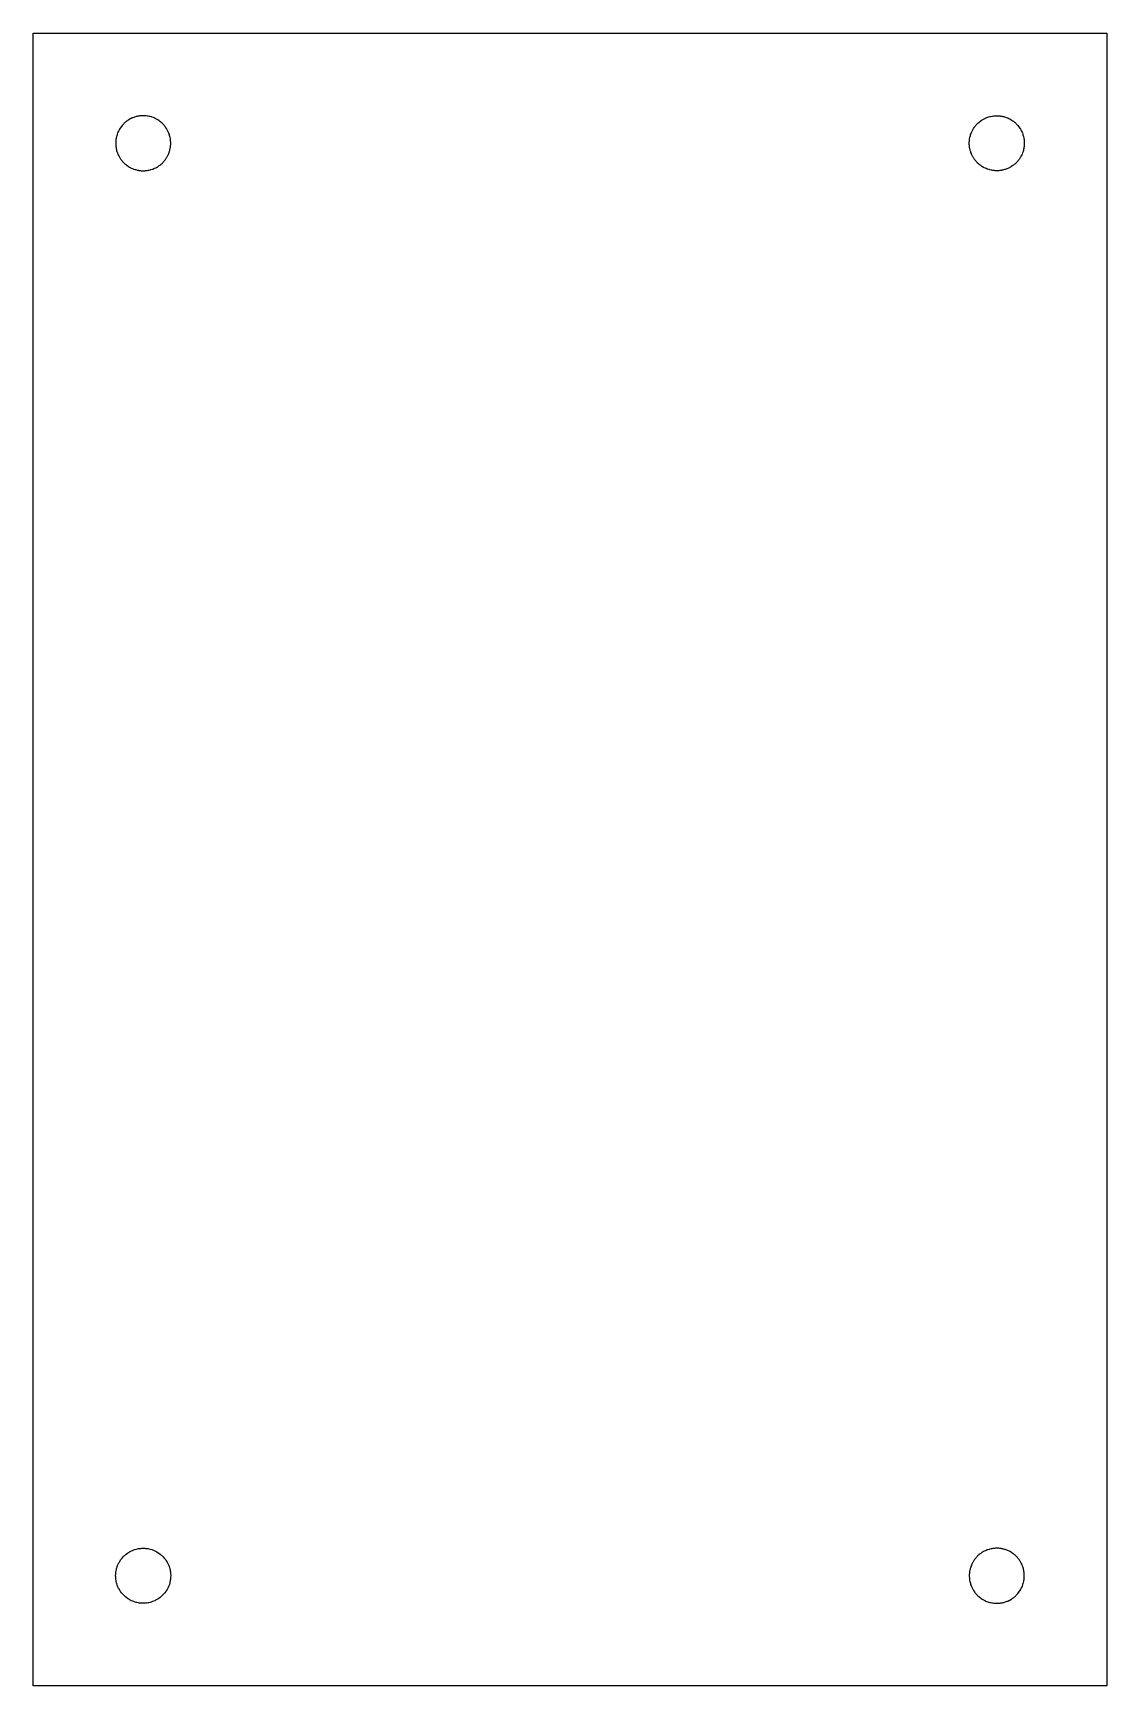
# Model space of a CAD drawing. Header units: millimetres. Extents: x 0 to 195, y 0 to 300.
import ezdxf

# ---------------------------------------------------------------- set-up
doc = ezdxf.new("R2010")
doc.units = ezdxf.units.MM
doc.layers.add('Mesh_cs002', color=7, linetype='CONTINUOUS')

msp = doc.modelspace()

# ---------------------------------------------------------------- linework, layer by layer
at = {"layer": 'Mesh_cs002'}
for p, q in [((0, 287.721, 7), (0, 300.074, 7)), ((0, 300.074, 7), (12.3529, 300.074, 7)), ((12.3529, 300.074, 7), (20.5882, 300.074, 7)), ((20.5882, 300.074, 7), (55, 300.074, 7)), ((55, 300.074, 7), (121.818, 300.074, 7)), ((121.818, 300.074, 7), (144.091, 300.074, 7)), ((144.091, 300.074, 7), (174.412, 300.074, 7)), ((174.412, 300.074, 7), (182.647, 300.074, 7)), ((182.647, 300.074, 7), (195, 300.074, 7)), ((195, 300.074, 7), (195, 287.721, 7)), ((0, 279.486, 7), (0, 287.721, 7)), ((19.9372, 285.071, 7), (19.7075, 285.066, 7)), ((20.0605, 285.074, 7), (19.9372, 285.071, 7)), ((20.1858, 285.068, 7), (20.0605, 285.074, 7)), ((174.814, 285.068, 7), (174.94, 285.074, 7)), ((174.94, 285.074, 7), (175.063, 285.071, 7)), ((175.063, 285.071, 7), (175.292, 285.066, 7)), ((195, 287.721, 7), (195, 279.486, 7)), ((15.4929, 282.238, 7), (15.4099, 282.054, 7)), ((15.5497, 282.351, 7), (15.4929, 282.238, 7)), ((15.6417, 282.524, 7), (15.5497, 282.351, 7)), ((15.7047, 282.631, 7), (15.6417, 282.524, 7)), ((15.8042, 282.793, 7), (15.7047, 282.631, 7)), ((15.8727, 282.893, 7), (15.8042, 282.793, 7)), ((15.9783, 283.045, 7), (15.8727, 282.893, 7)), ((16.0515, 283.138, 7), (15.9783, 283.045, 7)), ((16.1621, 283.279, 7), (16.0515, 283.138, 7)), ((16.2765, 283.409, 7), (16.1621, 283.279, 7)), ((16.3536, 283.495, 7), (16.2765, 283.409, 7)), ((16.4713, 283.615, 7), (16.3536, 283.495, 7)), ((16.5516, 283.695, 7), (16.4713, 283.615, 7)), ((16.678, 283.81, 7), (16.5516, 283.695, 7)), ((16.7608, 283.883, 7), (16.678, 283.81, 7)), ((16.8981, 283.995, 7), (16.7608, 283.883, 7)), ((16.9827, 284.061, 7), (16.8981, 283.995, 7)), ((17.1311, 284.168, 7), (16.9827, 284.061, 7)), ((17.2167, 284.228, 7), (17.1311, 284.168, 7)), ((17.3763, 284.329, 7), (17.2167, 284.228, 7)), ((17.4625, 284.382, 7), (17.3763, 284.329, 7)), ((17.6331, 284.477, 7), (17.4625, 284.382, 7)), ((17.7218, 284.525, 7), (17.6331, 284.477, 7)), ((17.8157, 284.57, 7), (17.7218, 284.525, 7)), ((17.9972, 284.655, 7), (17.8157, 284.57, 7)), ((18.0963, 284.696, 7), (17.9972, 284.655, 7)), ((18.2883, 284.772, 7), (18.0963, 284.696, 7)), ((18.3923, 284.808, 7), (18.2883, 284.772, 7)), ((18.594, 284.872, 7), (18.3923, 284.808, 7)), ((18.7029, 284.902, 7), (18.594, 284.872, 7)), ((18.9135, 284.954, 7), (18.7029, 284.902, 7)), ((19.0267, 284.978, 7), (18.9135, 284.954, 7)), ((19.245, 285.016, 7), (19.0267, 284.978, 7)), ((19.3622, 285.033, 7), (19.245, 285.016, 7)), ((19.587, 285.055, 7), (19.3622, 285.033, 7)), ((19.7075, 285.066, 7), (19.587, 285.055, 7)), ((20.4186, 285.057, 7), (20.1858, 285.068, 7)), ((20.5451, 285.042, 7), (20.4186, 285.057, 7)), ((20.7791, 285.013, 7), (20.5451, 285.042, 7)), ((20.906, 284.989, 7), (20.7791, 285.013, 7)), ((21.1392, 284.942, 7), (20.906, 284.989, 7)), ((21.2654, 284.91, 7), (21.1392, 284.942, 7)), ((21.4957, 284.845, 7), (21.2654, 284.91, 7)), ((21.6204, 284.803, 7), (21.4957, 284.845, 7)), ((21.8457, 284.72, 7), (21.6204, 284.803, 7)), ((21.9679, 284.67, 7), (21.8457, 284.72, 7)), ((22.1862, 284.57, 7), (21.9679, 284.67, 7)), ((22.3049, 284.511, 7), (22.1862, 284.57, 7)), ((22.5143, 284.395, 7), (22.3049, 284.511, 7)), ((22.641, 284.319, 7), (22.5143, 284.395, 7)), ((22.8398, 284.188, 7), (22.641, 284.319, 7)), ((22.9728, 284.093, 7), (22.8398, 284.188, 7)), ((23.1595, 283.949, 7), (22.9728, 284.093, 7)), ((23.283, 283.843, 7), (23.1595, 283.949, 7)), ((23.4563, 283.687, 7), (23.283, 283.843, 7)), ((23.5691, 283.572, 7), (23.4563, 283.687, 7)), ((23.7282, 283.406, 7), (23.5691, 283.572, 7)), ((23.8293, 283.284, 7), (23.7282, 283.406, 7)), ((23.9885, 283.089, 7), (23.8293, 283.284, 7)), ((24.0775, 282.961, 7), (23.9885, 283.089, 7)), ((24.2321, 282.737, 7), (24.0775, 282.961, 7)), ((24.3087, 282.604, 7), (24.2321, 282.737, 7)), ((24.4398, 282.374, 7), (24.3087, 282.604, 7)), ((24.5039, 282.239, 7), (24.4398, 282.374, 7)), ((24.6119, 282.005, 7), (24.5039, 282.239, 7)), ((170.388, 282.005, 7), (170.496, 282.239, 7)), ((170.496, 282.239, 7), (170.56, 282.374, 7)), ((170.56, 282.374, 7), (170.691, 282.604, 7)), ((170.691, 282.604, 7), (170.768, 282.737, 7)), ((170.768, 282.737, 7), (170.922, 282.961, 7)), ((170.922, 282.961, 7), (171.011, 283.089, 7)), ((171.011, 283.089, 7), (171.171, 283.284, 7)), ((171.171, 283.284, 7), (171.272, 283.406, 7)), ((171.272, 283.406, 7), (171.431, 283.572, 7)), ((171.431, 283.572, 7), (171.544, 283.687, 7)), ((171.544, 283.687, 7), (171.717, 283.843, 7)), ((171.717, 283.843, 7), (171.84, 283.949, 7)), ((171.84, 283.949, 7), (172.027, 284.093, 7)), ((172.027, 284.093, 7), (172.16, 284.188, 7)), ((172.16, 284.188, 7), (172.359, 284.319, 7)), ((172.359, 284.319, 7), (172.486, 284.395, 7)), ((172.486, 284.395, 7), (172.695, 284.511, 7)), ((172.695, 284.511, 7), (172.814, 284.57, 7)), ((172.814, 284.57, 7), (173.032, 284.67, 7)), ((173.032, 284.67, 7), (173.154, 284.72, 7)), ((173.154, 284.72, 7), (173.38, 284.803, 7)), ((173.38, 284.803, 7), (173.504, 284.845, 7)), ((173.504, 284.845, 7), (173.735, 284.91, 7)), ((173.735, 284.91, 7), (173.861, 284.942, 7)), ((173.861, 284.942, 7), (174.094, 284.989, 7)), ((174.094, 284.989, 7), (174.221, 285.013, 7)), ((174.221, 285.013, 7), (174.455, 285.042, 7)), ((174.455, 285.042, 7), (174.581, 285.057, 7)), ((174.581, 285.057, 7), (174.814, 285.068, 7)), ((175.292, 285.066, 7), (175.413, 285.055, 7)), ((175.413, 285.055, 7), (175.638, 285.033, 7)), ((175.638, 285.033, 7), (175.755, 285.016, 7)), ((175.755, 285.016, 7), (175.973, 284.978, 7)), ((175.973, 284.978, 7), (176.087, 284.954, 7)), ((176.087, 284.954, 7), (176.297, 284.902, 7)), ((176.297, 284.902, 7), (176.406, 284.872, 7)), ((176.406, 284.872, 7), (176.608, 284.808, 7)), ((176.608, 284.808, 7), (176.712, 284.772, 7)), ((176.712, 284.772, 7), (176.904, 284.696, 7)), ((176.904, 284.696, 7), (177.003, 284.655, 7)), ((177.003, 284.655, 7), (177.184, 284.57, 7)), ((177.184, 284.57, 7), (177.278, 284.525, 7)), ((177.278, 284.525, 7), (177.367, 284.477, 7)), ((177.367, 284.477, 7), (177.538, 284.382, 7)), ((177.538, 284.382, 7), (177.624, 284.329, 7)), ((177.624, 284.329, 7), (177.783, 284.228, 7)), ((177.783, 284.228, 7), (177.869, 284.168, 7)), ((177.869, 284.168, 7), (178.017, 284.061, 7)), ((178.017, 284.061, 7), (178.102, 283.995, 7)), ((178.102, 283.995, 7), (178.239, 283.883, 7)), ((178.239, 283.883, 7), (178.322, 283.81, 7)), ((178.322, 283.81, 7), (178.448, 283.695, 7)), ((178.448, 283.695, 7), (178.529, 283.615, 7)), ((178.529, 283.615, 7), (178.646, 283.495, 7)), ((178.646, 283.495, 7), (178.723, 283.409, 7)), ((178.723, 283.409, 7), (178.838, 283.279, 7)), ((178.838, 283.279, 7), (178.948, 283.138, 7)), ((178.948, 283.138, 7), (179.022, 283.045, 7)), ((179.022, 283.045, 7), (179.127, 282.893, 7)), ((179.127, 282.893, 7), (179.196, 282.793, 7)), ((179.196, 282.793, 7), (179.295, 282.631, 7)), ((179.295, 282.631, 7), (179.358, 282.524, 7)), ((179.358, 282.524, 7), (179.45, 282.351, 7)), ((179.45, 282.351, 7), (179.507, 282.238, 7)), ((179.507, 282.238, 7), (179.59, 282.054, 7)), ((0, 226.532, 7), (0, 279.486, 7)), ((15.003, 280.236, 7), (15.0019, 280.006, 7)), ((15.0019, 280.006, 7), (15.0043, 279.873, 7)), ((15.01, 280.369, 7), (15.003, 280.236, 7)), ((15.0043, 279.873, 7), (15.0206, 279.639, 7)), ((15.0276, 280.595, 7), (15.01, 280.369, 7)), ((15.0206, 279.639, 7), (15.0324, 279.507, 7)), ((15.0439, 280.727, 7), (15.0276, 280.595, 7)), ((15.0324, 279.507, 7), (15.0666, 279.273, 7)), ((15.0772, 280.947, 7), (15.0439, 280.727, 7)), ((15.0666, 279.273, 7), (15.0875, 279.143, 7)), ((15.1026, 281.076, 7), (15.0772, 280.947, 7)), ((15.0875, 279.143, 7), (15.1398, 278.911, 7)), ((15.1503, 281.289, 7), (15.1026, 281.076, 7)), ((15.1843, 281.415, 7), (15.1503, 281.289, 7)), ((15.2452, 281.62, 7), (15.1843, 281.415, 7)), ((15.2874, 281.742, 7), (15.2452, 281.62, 7)), ((15.3601, 281.936, 7), (15.2874, 281.742, 7)), ((15.4099, 282.054, 7), (15.3601, 281.936, 7)), ((24.6639, 281.869, 7), (24.6119, 282.005, 7)), ((24.7497, 281.636, 7), (24.6639, 281.869, 7)), ((24.79, 281.5, 7), (24.7497, 281.636, 7)), ((24.8549, 281.269, 7), (24.79, 281.5, 7)), ((24.8485, 278.854, 7), (24.9056, 279.12, 7)), ((24.8867, 281.121, 7), (24.8549, 281.269, 7)), ((24.9323, 280.894, 7), (24.8867, 281.121, 7)), ((24.9056, 279.12, 7), (24.9279, 279.229, 7)), ((24.9279, 279.229, 7), (24.9436, 279.335, 7)), ((24.9527, 280.733, 7), (24.9323, 280.894, 7)), ((24.9436, 279.335, 7), (24.9766, 279.598, 7)), ((24.9827, 280.489, 7), (24.9527, 280.733, 7)), ((24.9766, 279.598, 7), (24.9859, 279.702, 7)), ((24.9936, 280.229, 7), (24.9827, 280.489, 7)), ((24.9859, 279.702, 7), (24.9886, 279.76, 7)), ((24.9886, 279.76, 7), (24.9991, 280.017, 7)), ((25, 280.074, 7), (24.9936, 280.229, 7)), ((24.9991, 280.017, 7), (25, 280.074, 7)), ((170, 280.074, 7), (170.006, 280.229, 7)), ((170.001, 280.017, 7), (170, 280.074, 7)), ((170.011, 279.76, 7), (170.001, 280.017, 7)), ((170.006, 280.229, 7), (170.017, 280.489, 7)), ((170.014, 279.702, 7), (170.011, 279.76, 7)), ((170.023, 279.598, 7), (170.014, 279.702, 7)), ((170.017, 280.489, 7), (170.047, 280.733, 7)), ((170.056, 279.335, 7), (170.023, 279.598, 7)), ((170.047, 280.733, 7), (170.068, 280.894, 7)), ((170.072, 279.229, 7), (170.056, 279.335, 7)), ((170.068, 280.894, 7), (170.113, 281.121, 7)), ((170.094, 279.12, 7), (170.072, 279.229, 7)), ((170.151, 278.854, 7), (170.094, 279.12, 7)), ((170.113, 281.121, 7), (170.145, 281.269, 7)), ((170.145, 281.269, 7), (170.21, 281.5, 7)), ((170.21, 281.5, 7), (170.25, 281.636, 7)), ((170.25, 281.636, 7), (170.336, 281.869, 7)), ((170.336, 281.869, 7), (170.388, 282.005, 7)), ((179.59, 282.054, 7), (179.64, 281.936, 7)), ((179.64, 281.936, 7), (179.713, 281.742, 7)), ((179.713, 281.742, 7), (179.755, 281.62, 7)), ((179.755, 281.62, 7), (179.816, 281.415, 7)), ((179.816, 281.415, 7), (179.85, 281.289, 7)), ((179.85, 281.289, 7), (179.897, 281.076, 7)), ((179.912, 279.143, 7), (179.86, 278.911, 7)), ((179.897, 281.076, 7), (179.923, 280.947, 7)), ((179.933, 279.273, 7), (179.912, 279.143, 7)), ((179.923, 280.947, 7), (179.956, 280.727, 7)), ((179.968, 279.507, 7), (179.933, 279.273, 7)), ((179.956, 280.727, 7), (179.972, 280.595, 7)), ((179.979, 279.639, 7), (179.968, 279.507, 7)), ((179.972, 280.595, 7), (179.99, 280.369, 7)), ((179.996, 279.873, 7), (179.979, 279.639, 7)), ((179.99, 280.369, 7), (179.997, 280.236, 7)), ((179.998, 280.006, 7), (179.996, 279.873, 7)), ((179.997, 280.236, 7), (179.998, 280.006, 7)), ((195, 279.486, 7), (195, 226.532, 7)), ((15.1398, 278.911, 7), (15.1696, 278.783, 7)), ((15.1696, 278.783, 7), (15.2399, 278.554, 7)), ((15.2399, 278.554, 7), (15.2781, 278.43, 7)), ((15.2781, 278.43, 7), (15.3243, 278.31, 7)), ((15.3243, 278.31, 7), (15.4121, 278.086, 7)), ((15.4121, 278.086, 7), (15.4656, 277.972, 7)), ((15.4656, 277.972, 7), (15.5702, 277.756, 7)), ((15.5702, 277.756, 7), (15.6303, 277.647, 7)), ((15.6303, 277.647, 7), (15.7507, 277.44, 7)), ((15.7507, 277.44, 7), (15.8166, 277.337, 7)), ((15.8166, 277.337, 7), (15.9515, 277.142, 7)), ((15.9515, 277.142, 7), (16.0225, 277.045, 7)), ((16.0225, 277.045, 7), (16.1703, 276.862, 7)), ((16.1703, 276.862, 7), (16.2456, 276.772, 7)), ((16.2456, 276.772, 7), (16.4048, 276.603, 7)), ((16.4048, 276.603, 7), (16.4837, 276.52, 7)), ((16.4837, 276.52, 7), (16.5653, 276.443, 7)), ((16.5653, 276.443, 7), (16.734, 276.288, 7)), ((16.734, 276.288, 7), (16.8177, 276.219, 7)), ((16.8177, 276.219, 7), (16.9941, 276.079, 7)), ((16.9941, 276.079, 7), (17.0792, 276.016, 7)), ((22.9068, 276.006, 7), (23.0128, 276.085, 7)), ((23.0128, 276.085, 7), (23.2008, 276.234, 7)), ((23.2008, 276.234, 7), (23.3005, 276.32, 7)), ((23.3005, 276.32, 7), (23.477, 276.482, 7)), ((23.477, 276.482, 7), (23.5698, 276.574, 7)), ((23.5698, 276.574, 7), (23.7334, 276.75, 7)), ((23.7334, 276.75, 7), (23.8186, 276.847, 7)), ((23.8186, 276.847, 7), (23.9678, 277.034, 7)), ((23.9678, 277.034, 7), (24.0452, 277.136, 7)), ((24.0452, 277.136, 7), (24.179, 277.333, 7)), ((24.179, 277.333, 7), (24.2483, 277.438, 7)), ((24.2483, 277.438, 7), (24.3657, 277.642, 7)), ((24.3657, 277.642, 7), (24.4269, 277.75, 7)), ((24.4269, 277.75, 7), (24.4799, 277.859, 7)), ((24.4799, 277.859, 7), (24.5804, 278.069, 7)), ((24.5804, 278.069, 7), (24.6254, 278.18, 7)), ((24.6254, 278.18, 7), (24.7089, 278.394, 7)), ((24.7089, 278.394, 7), (24.746, 278.504, 7)), ((24.746, 278.504, 7), (24.8189, 278.744, 7)), ((24.8189, 278.744, 7), (24.8485, 278.854, 7)), ((170.181, 278.744, 7), (170.151, 278.854, 7)), ((170.254, 278.504, 7), (170.181, 278.744, 7)), ((170.291, 278.394, 7), (170.254, 278.504, 7)), ((170.375, 278.18, 7), (170.291, 278.394, 7)), ((170.42, 278.069, 7), (170.375, 278.18, 7)), ((170.52, 277.859, 7), (170.42, 278.069, 7)), ((170.573, 277.75, 7), (170.52, 277.859, 7)), ((170.634, 277.642, 7), (170.573, 277.75, 7)), ((170.752, 277.438, 7), (170.634, 277.642, 7)), ((170.821, 277.333, 7), (170.752, 277.438, 7)), ((170.955, 277.136, 7), (170.821, 277.333, 7)), ((171.032, 277.034, 7), (170.955, 277.136, 7)), ((171.181, 276.847, 7), (171.032, 277.034, 7)), ((171.267, 276.75, 7), (171.181, 276.847, 7)), ((171.43, 276.574, 7), (171.267, 276.75, 7)), ((171.523, 276.482, 7), (171.43, 276.574, 7)), ((171.7, 276.32, 7), (171.523, 276.482, 7)), ((171.799, 276.234, 7), (171.7, 276.32, 7)), ((171.987, 276.085, 7), (171.799, 276.234, 7)), ((172.093, 276.006, 7), (171.987, 276.085, 7)), ((178.006, 276.079, 7), (177.921, 276.016, 7)), ((178.182, 276.219, 7), (178.006, 276.079, 7)), ((178.266, 276.288, 7), (178.182, 276.219, 7)), ((178.435, 276.443, 7), (178.266, 276.288, 7)), ((178.516, 276.52, 7), (178.435, 276.443, 7)), ((178.595, 276.603, 7), (178.516, 276.52, 7)), ((178.754, 276.772, 7), (178.595, 276.603, 7)), ((178.83, 276.862, 7), (178.754, 276.772, 7)), ((178.978, 277.045, 7), (178.83, 276.862, 7)), ((179.049, 277.142, 7), (178.978, 277.045, 7)), ((179.183, 277.337, 7), (179.049, 277.142, 7)), ((179.249, 277.44, 7), (179.183, 277.337, 7)), ((179.37, 277.647, 7), (179.249, 277.44, 7)), ((179.43, 277.756, 7), (179.37, 277.647, 7)), ((179.534, 277.972, 7), (179.43, 277.756, 7)), ((179.588, 278.086, 7), (179.534, 277.972, 7)), ((179.676, 278.31, 7), (179.588, 278.086, 7)), ((179.722, 278.43, 7), (179.676, 278.31, 7)), ((179.76, 278.554, 7), (179.722, 278.43, 7)), ((179.83, 278.783, 7), (179.76, 278.554, 7)), ((179.86, 278.911, 7), (179.83, 278.783, 7)), ((17.0792, 276.016, 7), (17.2614, 275.892, 7)), ((17.2614, 275.892, 7), (17.3474, 275.836, 7)), ((17.3474, 275.836, 7), (17.5337, 275.727, 7)), ((17.5337, 275.727, 7), (17.6205, 275.677, 7)), ((17.6205, 275.677, 7), (17.7119, 275.63, 7)), ((17.7119, 275.63, 7), (17.9005, 275.536, 7)), ((17.9005, 275.536, 7), (17.9971, 275.494, 7)), ((17.9971, 275.494, 7), (18.1865, 275.415, 7)), ((18.1865, 275.415, 7), (18.2881, 275.377, 7)), ((18.2881, 275.377, 7), (18.4768, 275.312, 7)), ((18.4768, 275.312, 7), (18.5834, 275.279, 7)), ((18.5834, 275.279, 7), (18.7701, 275.228, 7)), ((18.7701, 275.228, 7), (18.8812, 275.201, 7)), ((18.8812, 275.201, 7), (19.065, 275.163, 7)), ((19.065, 275.163, 7), (19.1803, 275.142, 7)), ((19.1803, 275.142, 7), (19.36, 275.116, 7)), ((19.36, 275.116, 7), (19.479, 275.102, 7)), ((19.479, 275.102, 7), (19.654, 275.086, 7)), ((19.654, 275.086, 7), (19.776, 275.08, 7)), ((19.776, 275.08, 7), (19.872, 275.076, 7)), ((19.872, 275.076, 7), (19.9661, 275.074, 7)), ((19.9661, 275.074, 7), (20.0906, 275.076, 7)), ((20.0906, 275.076, 7), (20.2709, 275.082, 7)), ((20.2709, 275.082, 7), (20.3969, 275.092, 7)), ((20.3969, 275.092, 7), (20.5807, 275.108, 7)), ((20.5807, 275.108, 7), (20.7075, 275.127, 7)), ((20.7075, 275.127, 7), (20.9219, 275.16, 7)), ((20.9219, 275.16, 7), (21.0485, 275.188, 7)), ((21.0485, 275.188, 7), (21.2646, 275.237, 7)), ((21.2646, 275.237, 7), (21.3902, 275.274, 7)), ((21.3902, 275.274, 7), (21.6065, 275.339, 7)), ((21.6065, 275.339, 7), (21.73, 275.386, 7)), ((21.73, 275.386, 7), (21.9445, 275.468, 7)), ((21.9445, 275.468, 7), (22.065, 275.523, 7)), ((22.065, 275.523, 7), (22.2758, 275.622, 7)), ((22.2758, 275.622, 7), (22.3924, 275.686, 7)), ((22.3924, 275.686, 7), (22.5975, 275.802, 7)), ((22.5975, 275.802, 7), (22.7093, 275.874, 7)), ((22.7093, 275.874, 7), (22.9068, 276.006, 7)), ((172.291, 275.874, 7), (172.093, 276.006, 7)), ((172.402, 275.802, 7), (172.291, 275.874, 7)), ((172.608, 275.686, 7), (172.402, 275.802, 7)), ((172.724, 275.622, 7), (172.608, 275.686, 7)), ((172.935, 275.523, 7), (172.724, 275.622, 7)), ((173.055, 275.468, 7), (172.935, 275.523, 7)), ((173.27, 275.386, 7), (173.055, 275.468, 7)), ((173.394, 275.339, 7), (173.27, 275.386, 7)), ((173.61, 275.274, 7), (173.394, 275.339, 7)), ((173.735, 275.237, 7), (173.61, 275.274, 7)), ((173.951, 275.188, 7), (173.735, 275.237, 7)), ((174.078, 275.16, 7), (173.951, 275.188, 7)), ((174.292, 275.127, 7), (174.078, 275.16, 7)), ((174.419, 275.108, 7), (174.292, 275.127, 7)), ((174.603, 275.092, 7), (174.419, 275.108, 7)), ((174.729, 275.082, 7), (174.603, 275.092, 7)), ((174.909, 275.076, 7), (174.729, 275.082, 7)), ((175.034, 275.074, 7), (174.909, 275.076, 7)), ((175.128, 275.076, 7), (175.034, 275.074, 7)), ((175.224, 275.08, 7), (175.128, 275.076, 7)), ((175.346, 275.086, 7), (175.224, 275.08, 7)), ((175.521, 275.102, 7), (175.346, 275.086, 7)), ((175.64, 275.116, 7), (175.521, 275.102, 7)), ((175.82, 275.142, 7), (175.64, 275.116, 7)), ((175.935, 275.163, 7), (175.82, 275.142, 7)), ((176.119, 275.201, 7), (175.935, 275.163, 7)), ((176.23, 275.228, 7), (176.119, 275.201, 7)), ((176.417, 275.279, 7), (176.23, 275.228, 7)), ((176.523, 275.312, 7), (176.417, 275.279, 7)), ((176.712, 275.377, 7), (176.523, 275.312, 7)), ((176.814, 275.415, 7), (176.712, 275.377, 7)), ((177.003, 275.494, 7), (176.814, 275.415, 7)), ((177.1, 275.536, 7), (177.003, 275.494, 7)), ((177.288, 275.63, 7), (177.1, 275.536, 7)), ((177.379, 275.677, 7), (177.288, 275.63, 7)), ((177.466, 275.727, 7), (177.379, 275.677, 7)), ((177.653, 275.836, 7), (177.466, 275.727, 7)), ((177.739, 275.892, 7), (177.653, 275.836, 7)), ((177.921, 276.016, 7), (177.739, 275.892, 7)), ((0, 20.5882, 7), (0, 226.532, 7)), ((195, 226.532, 7), (195, 20.5882, 7)), ((16.9158, 23.9298, 7), (17.1321, 24.0958, 7)), ((17.1321, 24.0958, 7), (17.362, 24.2422, 7)), ((17.362, 24.2422, 7), (17.5, 24.3301, 7)), ((17.5, 24.3301, 7), (17.6451, 24.4057, 7)), ((17.6451, 24.4057, 7), (17.8869, 24.5315, 7)), ((17.8869, 24.5315, 7), (18.038, 24.5941, 7)), ((18.038, 24.5941, 7), (18.2899, 24.6985, 7)), ((18.2899, 24.6985, 7), (18.4459, 24.7477, 7)), ((18.4459, 24.7477, 7), (18.7059, 24.8296, 7)), ((18.7059, 24.8296, 7), (18.9721, 24.8886, 7)), ((18.9721, 24.8886, 7), (19.1318, 24.924, 7)), ((19.1318, 24.924, 7), (19.402, 24.9596, 7)), ((19.402, 24.9596, 7), (19.5642, 24.981, 7)), ((19.5642, 24.981, 7), (19.7276, 24.9881, 7)), ((19.7276, 24.9881, 7), (20, 25, 7)), ((20, 25, 7), (20.2724, 24.9881, 7)), ((20.2724, 24.9881, 7), (20.4358, 24.981, 7)), ((20.4358, 24.981, 7), (20.598, 24.9596, 7)), ((20.598, 24.9596, 7), (20.8682, 24.924, 7)), ((20.8682, 24.924, 7), (21.0279, 24.8886, 7)), ((21.0279, 24.8886, 7), (21.2941, 24.8296, 7)), ((21.2941, 24.8296, 7), (21.5541, 24.7477, 7)), ((21.5541, 24.7477, 7), (21.7101, 24.6985, 7)), ((21.7101, 24.6985, 7), (21.8612, 24.6359, 7)), ((21.8612, 24.6359, 7), (22.1131, 24.5315, 7)), ((22.1131, 24.5315, 7), (22.3549, 24.4057, 7)), ((22.3549, 24.4057, 7), (22.5, 24.3301, 7)), ((22.5, 24.3301, 7), (22.7299, 24.1836, 7)), ((22.7299, 24.1836, 7), (22.8679, 24.0958, 7)), ((22.8679, 24.0958, 7), (23.0842, 23.9298, 7)), ((172.093, 24.0679, 7), (171.987, 23.9887, 7)), ((172.291, 24.2004, 7), (172.093, 24.0679, 7)), ((172.402, 24.2721, 7), (172.291, 24.2004, 7)), ((172.608, 24.3883, 7), (172.402, 24.2721, 7)), ((172.724, 24.4519, 7), (172.608, 24.3883, 7)), ((172.935, 24.5512, 7), (172.724, 24.4519, 7)), ((173.055, 24.6063, 7), (172.935, 24.5512, 7)), ((173.27, 24.6886, 7), (173.055, 24.6063, 7)), ((173.394, 24.7349, 7), (173.27, 24.6886, 7)), ((173.61, 24.8002, 7), (173.394, 24.7349, 7)), ((173.735, 24.8374, 7), (173.61, 24.8002, 7)), ((173.951, 24.8861, 7), (173.735, 24.8374, 7)), ((174.078, 24.9143, 7), (173.951, 24.8861, 7)), ((174.292, 24.947, 7), (174.078, 24.9143, 7)), ((174.419, 24.9662, 7), (174.292, 24.947, 7)), ((174.603, 24.9822, 7), (174.419, 24.9662, 7)), ((174.729, 24.9926, 7), (174.603, 24.9822, 7)), ((174.909, 24.9978, 7), (174.729, 24.9926, 7)), ((175.034, 24.9997, 7), (174.909, 24.9978, 7)), ((175.128, 24.9983, 7), (175.034, 24.9997, 7)), ((175.224, 24.9939, 7), (175.128, 24.9983, 7)), ((175.346, 24.9877, 7), (175.224, 24.9939, 7)), ((175.521, 24.9721, 7), (175.346, 24.9877, 7)), ((175.64, 24.9583, 7), (175.521, 24.9721, 7)), ((175.82, 24.9319, 7), (175.64, 24.9583, 7)), ((175.935, 24.9111, 7), (175.82, 24.9319, 7)), ((176.119, 24.8728, 7), (175.935, 24.9111, 7)), ((176.23, 24.8456, 7), (176.119, 24.8728, 7)), ((176.417, 24.7947, 7), (176.23, 24.8456, 7)), ((176.523, 24.7617, 7), (176.417, 24.7947, 7)), ((176.712, 24.6972, 7), (176.523, 24.7617, 7)), ((176.814, 24.6591, 7), (176.712, 24.6972, 7)), ((177.003, 24.5803, 7), (176.814, 24.6591, 7)), ((177.1, 24.5376, 7), (177.003, 24.5803, 7)), ((177.288, 24.4441, 7), (177.1, 24.5376, 7)), ((177.379, 24.3975, 7), (177.288, 24.4441, 7)), ((177.466, 24.3471, 7), (177.379, 24.3975, 7)), ((177.653, 24.2383, 7), (177.466, 24.3471, 7)), ((177.739, 24.182, 7), (177.653, 24.2383, 7)), ((177.921, 24.0577, 7), (177.739, 24.182, 7)), ((178.006, 23.9949, 7), (177.921, 24.0577, 7)), ((15.076, 20.8682, 7), (15.135, 21.1344, 7)), ((15.135, 21.1344, 7), (15.1704, 21.2941, 7)), ((15.1704, 21.2941, 7), (15.2523, 21.5541, 7)), ((15.2523, 21.5541, 7), (15.3015, 21.7101, 7)), ((15.3015, 21.7101, 7), (15.3641, 21.8612, 7)), ((15.3641, 21.8612, 7), (15.4685, 22.1131, 7)), ((15.4685, 22.1131, 7), (15.5943, 22.3549, 7)), ((15.5943, 22.3549, 7), (15.6699, 22.5, 7)), ((15.6699, 22.5, 7), (15.8164, 22.7299, 7)), ((15.8164, 22.7299, 7), (15.9042, 22.8679, 7)), ((15.9042, 22.8679, 7), (16.0038, 22.9977, 7)), ((16.0038, 22.9977, 7), (16.1698, 23.2139, 7)), ((16.1698, 23.2139, 7), (16.354, 23.4149, 7)), ((16.354, 23.4149, 7), (16.4645, 23.5355, 7)), ((16.4645, 23.5355, 7), (16.6655, 23.7197, 7)), ((16.6655, 23.7197, 7), (16.7861, 23.8302, 7)), ((16.7861, 23.8302, 7), (16.9158, 23.9298, 7)), ((23.0842, 23.9298, 7), (23.2139, 23.8302, 7)), ((23.2139, 23.8302, 7), (23.3345, 23.7197, 7)), ((23.3345, 23.7197, 7), (23.5355, 23.5355, 7)), ((23.5355, 23.5355, 7), (23.646, 23.4149, 7)), ((23.646, 23.4149, 7), (23.8302, 23.2139, 7)), ((23.8302, 23.2139, 7), (23.9962, 22.9977, 7)), ((23.9962, 22.9977, 7), (24.0958, 22.8679, 7)), ((24.0958, 22.8679, 7), (24.1836, 22.7299, 7)), ((24.1836, 22.7299, 7), (24.3301, 22.5, 7)), ((24.3301, 22.5, 7), (24.4057, 22.3549, 7)), ((24.4057, 22.3549, 7), (24.5315, 22.1131, 7)), ((24.5315, 22.1131, 7), (24.6359, 21.8612, 7)), ((24.6359, 21.8612, 7), (24.6985, 21.7101, 7)), ((24.6985, 21.7101, 7), (24.7804, 21.4501, 7)), ((24.7804, 21.4501, 7), (24.8296, 21.2941, 7)), ((24.8296, 21.2941, 7), (24.8886, 21.0279, 7)), ((24.8886, 21.0279, 7), (24.924, 20.8682, 7)), ((170.151, 21.2204, 7), (170.094, 20.9539, 7)), ((170.181, 21.33, 7), (170.151, 21.2204, 7)), ((170.254, 21.5702, 7), (170.181, 21.33, 7)), ((170.291, 21.6804, 7), (170.254, 21.5702, 7)), ((170.375, 21.8946, 7), (170.291, 21.6804, 7)), ((170.42, 22.0047, 7), (170.375, 21.8946, 7)), ((170.52, 22.2152, 7), (170.42, 22.0047, 7)), ((170.573, 22.3244, 7), (170.52, 22.2152, 7)), ((170.634, 22.4319, 7), (170.573, 22.3244, 7)), ((170.752, 22.6366, 7), (170.634, 22.4319, 7)), ((170.821, 22.7416, 7), (170.752, 22.6366, 7)), ((170.955, 22.9384, 7), (170.821, 22.7416, 7)), ((171.032, 23.04, 7), (170.955, 22.9384, 7)), ((171.181, 23.2271, 7), (171.032, 23.04, 7)), ((171.267, 23.3244, 7), (171.181, 23.2271, 7)), ((171.43, 23.5, 7), (171.267, 23.3244, 7)), ((171.523, 23.592, 7), (171.43, 23.5, 7)), ((171.7, 23.7546, 7), (171.523, 23.592, 7)), ((171.799, 23.8406, 7), (171.7, 23.7546, 7)), ((171.987, 23.9887, 7), (171.799, 23.8406, 7)), ((178.182, 23.8552, 7), (178.006, 23.9949, 7)), ((178.266, 23.7857, 7), (178.182, 23.8552, 7)), ((178.435, 23.6309, 7), (178.266, 23.7857, 7)), ((178.516, 23.5546, 7), (178.435, 23.6309, 7)), ((178.595, 23.4714, 7), (178.516, 23.5546, 7)), ((178.754, 23.3021, 7), (178.595, 23.4714, 7)), ((178.83, 23.2122, 7), (178.754, 23.3021, 7)), ((178.978, 23.0292, 7), (178.83, 23.2122, 7)), ((179.049, 22.9325, 7), (178.978, 23.0292, 7)), ((179.183, 22.7371, 7), (179.049, 22.9325, 7)), ((179.249, 22.634, 7), (179.183, 22.7371, 7)), ((179.37, 22.4275, 7), (179.249, 22.634, 7)), ((179.43, 22.3184, 7), (179.37, 22.4275, 7)), ((179.534, 22.1024, 7), (179.43, 22.3184, 7)), ((179.588, 21.9877, 7), (179.534, 22.1024, 7)), ((179.676, 21.7642, 7), (179.588, 21.9877, 7)), ((179.722, 21.6444, 7), (179.676, 21.7642, 7)), ((179.76, 21.5203, 7), (179.722, 21.6444, 7)), ((179.83, 21.2913, 7), (179.76, 21.5203, 7)), ((179.86, 21.1636, 7), (179.83, 21.2913, 7)), ((179.912, 20.931, 7), (179.86, 21.1636, 7)), ((0, 12.3529, 7), (0, 20.5882, 7)), ((15, 20, 7), (15.0119, 20.2724, 7)), ((15.0071, 19.8366, 7), (15, 20, 7)), ((15.019, 19.5642, 7), (15.0071, 19.8366, 7)), ((15.0119, 20.2724, 7), (15.019, 20.4358, 7)), ((15.019, 20.4358, 7), (15.0404, 20.598, 7)), ((15.0404, 19.402, 7), (15.019, 19.5642, 7)), ((15.0404, 20.598, 7), (15.076, 20.8682, 7)), ((15.076, 19.1318, 7), (15.0404, 19.402, 7)), ((15.1114, 18.9721, 7), (15.076, 19.1318, 7)), ((15.1704, 18.7059, 7), (15.1114, 18.9721, 7)), ((15.2196, 18.5499, 7), (15.1704, 18.7059, 7)), ((15.3015, 18.2899, 7), (15.2196, 18.5499, 7)), ((15.3641, 18.1388, 7), (15.3015, 18.2899, 7)), ((15.4685, 17.8869, 7), (15.3641, 18.1388, 7)), ((24.5941, 18.038, 7), (24.5315, 17.8869, 7)), ((24.6985, 18.2899, 7), (24.5941, 18.038, 7)), ((24.7477, 18.4459, 7), (24.6985, 18.2899, 7)), ((24.8296, 18.7059, 7), (24.7477, 18.4459, 7)), ((24.865, 18.8656, 7), (24.8296, 18.7059, 7)), ((24.924, 19.1318, 7), (24.865, 18.8656, 7)), ((24.924, 20.8682, 7), (24.9454, 20.7061, 7)), ((24.9454, 19.2939, 7), (24.924, 19.1318, 7)), ((24.9454, 20.7061, 7), (24.981, 20.4358, 7)), ((24.981, 19.5642, 7), (24.9454, 19.2939, 7)), ((24.981, 20.4358, 7), (24.9929, 20.1634, 7)), ((24.9881, 19.7276, 7), (24.981, 19.5642, 7)), ((25, 20, 7), (24.9881, 19.7276, 7)), ((24.9929, 20.1634, 7), (25, 20, 7)), ((170.001, 20.0569, 7), (170, 20, 7)), ((170, 20, 7), (170.006, 19.8448, 7)), ((170.011, 20.3139, 7), (170.001, 20.0569, 7)), ((170.006, 19.8448, 7), (170.017, 19.585, 7)), ((170.014, 20.3717, 7), (170.011, 20.3139, 7)), ((170.023, 20.4759, 7), (170.014, 20.3717, 7)), ((170.017, 19.585, 7), (170.047, 19.3411, 7)), ((170.056, 20.7391, 7), (170.023, 20.4759, 7)), ((170.047, 19.3411, 7), (170.068, 19.1799, 7)), ((170.072, 20.8456, 7), (170.056, 20.7391, 7)), ((170.068, 19.1799, 7), (170.113, 18.9536, 7)), ((170.094, 20.9539, 7), (170.072, 20.8456, 7)), ((170.113, 18.9536, 7), (170.145, 18.8049, 7)), ((170.145, 18.8049, 7), (170.21, 18.574, 7)), ((170.21, 18.574, 7), (170.25, 18.4383, 7)), ((170.25, 18.4383, 7), (170.336, 18.2049, 7)), ((170.336, 18.2049, 7), (170.388, 18.0689, 7)), ((170.388, 18.0689, 7), (170.496, 17.8355, 7)), ((179.507, 17.8357, 7), (179.59, 18.0203, 7)), ((179.59, 18.0203, 7), (179.64, 18.1377, 7)), ((179.64, 18.1377, 7), (179.713, 18.3326, 7)), ((179.713, 18.3326, 7), (179.755, 18.4546, 7)), ((179.755, 18.4546, 7), (179.816, 18.659, 7)), ((179.816, 18.659, 7), (179.85, 18.785, 7)), ((179.85, 18.785, 7), (179.897, 18.998, 7)), ((179.897, 18.998, 7), (179.923, 19.1271, 7)), ((179.933, 20.8007, 7), (179.912, 20.931, 7)), ((179.923, 19.1271, 7), (179.956, 19.3475, 7)), ((179.968, 20.5668, 7), (179.933, 20.8007, 7)), ((179.956, 19.3475, 7), (179.972, 19.4788, 7)), ((179.979, 20.4347, 7), (179.968, 20.5668, 7)), ((179.972, 19.4788, 7), (179.99, 19.7052, 7)), ((179.996, 20.2014, 7), (179.979, 20.4347, 7)), ((179.99, 19.7052, 7), (179.997, 19.8378, 7)), ((179.998, 20.0686, 7), (179.996, 20.2014, 7)), ((179.997, 19.8378, 7), (179.998, 20.0686, 7)), ((195, 20.5882, 7), (195, 12.3529, 7)), ((15.544, 17.7418, 7), (15.4685, 17.8869, 7)), ((15.6699, 17.5, 7), (15.544, 17.7418, 7)), ((15.7578, 17.362, 7), (15.6699, 17.5, 7)), ((15.9042, 17.1321, 7), (15.7578, 17.362, 7)), ((16.0702, 16.9158, 7), (15.9042, 17.1321, 7)), ((16.1698, 16.7861, 7), (16.0702, 16.9158, 7)), ((16.2803, 16.6655, 7), (16.1698, 16.7861, 7)), ((16.4645, 16.4645, 7), (16.2803, 16.6655, 7)), ((16.5851, 16.354, 7), (16.4645, 16.4645, 7)), ((16.7861, 16.1698, 7), (16.5851, 16.354, 7)), ((17.0023, 16.0038, 7), (16.7861, 16.1698, 7)), ((17.1321, 15.9042, 7), (17.0023, 16.0038, 7)), ((17.362, 15.7578, 7), (17.1321, 15.9042, 7)), ((17.5, 15.6699, 7), (17.362, 15.7578, 7)), ((17.6451, 15.5943, 7), (17.5, 15.6699, 7)), ((17.8869, 15.4685, 7), (17.6451, 15.5943, 7)), ((18.038, 15.4059, 7), (17.8869, 15.4685, 7)), ((18.2899, 15.3015, 7), (18.038, 15.4059, 7)), ((18.4459, 15.2523, 7), (18.2899, 15.3015, 7)), ((18.7059, 15.1704, 7), (18.4459, 15.2523, 7)), ((18.8656, 15.135, 7), (18.7059, 15.1704, 7)), ((19.1318, 15.076, 7), (18.8656, 15.135, 7)), ((19.2939, 15.0546, 7), (19.1318, 15.076, 7)), ((19.5642, 15.019, 7), (19.2939, 15.0546, 7)), ((19.7276, 15.0119, 7), (19.5642, 15.019, 7)), ((20, 15, 7), (19.7276, 15.0119, 7)), ((20.1634, 15.0071, 7), (20, 15, 7)), ((20.4358, 15.019, 7), (20.1634, 15.0071, 7)), ((20.598, 15.0404, 7), (20.4358, 15.019, 7)), ((20.8682, 15.076, 7), (20.598, 15.0404, 7)), ((21.0279, 15.1114, 7), (20.8682, 15.076, 7)), ((21.2941, 15.1704, 7), (21.0279, 15.1114, 7)), ((21.4501, 15.2196, 7), (21.2941, 15.1704, 7)), ((21.7101, 15.3015, 7), (21.4501, 15.2196, 7)), ((21.8612, 15.3641, 7), (21.7101, 15.3015, 7)), ((22.1131, 15.4685, 7), (21.8612, 15.3641, 7)), ((22.2582, 15.544, 7), (22.1131, 15.4685, 7)), ((22.5, 15.6699, 7), (22.2582, 15.544, 7)), ((22.638, 15.7578, 7), (22.5, 15.6699, 7)), ((22.8679, 15.9042, 7), (22.638, 15.7578, 7)), ((23.0842, 16.0702, 7), (22.8679, 15.9042, 7)), ((23.2139, 16.1698, 7), (23.0842, 16.0702, 7)), ((23.3345, 16.2803, 7), (23.2139, 16.1698, 7)), ((23.5355, 16.4645, 7), (23.3345, 16.2803, 7)), ((23.646, 16.5851, 7), (23.5355, 16.4645, 7)), ((23.8302, 16.7861, 7), (23.646, 16.5851, 7)), ((23.9298, 16.9158, 7), (23.8302, 16.7861, 7)), ((24.0958, 17.1321, 7), (23.9298, 16.9158, 7)), ((24.1836, 17.2701, 7), (24.0958, 17.1321, 7)), ((24.3301, 17.5, 7), (24.1836, 17.2701, 7)), ((24.4057, 17.6451, 7), (24.3301, 17.5, 7)), ((24.5315, 17.8869, 7), (24.4057, 17.6451, 7)), ((170.496, 17.8355, 7), (170.56, 17.7005, 7)), ((170.56, 17.7005, 7), (170.691, 17.4699, 7)), ((170.691, 17.4699, 7), (170.768, 17.3375, 7)), ((170.768, 17.3375, 7), (170.922, 17.113, 7)), ((170.922, 17.113, 7), (171.011, 16.9847, 7)), ((171.011, 16.9847, 7), (171.171, 16.7906, 7)), ((171.171, 16.7906, 7), (171.272, 16.6682, 7)), ((171.272, 16.6682, 7), (171.431, 16.5021, 7)), ((171.431, 16.5021, 7), (171.544, 16.3873, 7)), ((171.544, 16.3873, 7), (171.717, 16.2312, 7)), ((171.717, 16.2312, 7), (171.84, 16.1255, 7)), ((171.84, 16.1255, 7), (172.027, 15.9812, 7)), ((172.027, 15.9812, 7), (172.16, 15.886, 7)), ((172.16, 15.886, 7), (172.359, 15.7552, 7)), ((172.359, 15.7552, 7), (172.486, 15.6795, 7)), ((172.486, 15.6795, 7), (172.695, 15.5636, 7)), ((172.695, 15.5636, 7), (172.814, 15.5043, 7)), ((172.814, 15.5043, 7), (173.032, 15.4045, 7)), ((173.032, 15.4045, 7), (173.154, 15.3538, 7)), ((173.154, 15.3538, 7), (173.38, 15.2711, 7)), ((173.38, 15.2711, 7), (173.504, 15.2294, 7)), ((173.504, 15.2294, 7), (173.735, 15.1643, 7)), ((173.735, 15.1643, 7), (173.861, 15.1317, 7)), ((173.861, 15.1317, 7), (174.094, 15.0847, 7)), ((174.094, 15.0847, 7), (174.221, 15.0612, 7)), ((174.221, 15.0612, 7), (174.455, 15.0322, 7)), ((174.455, 15.0322, 7), (174.581, 15.0176, 7)), ((174.581, 15.0176, 7), (174.814, 15.0064, 7)), ((174.814, 15.0064, 7), (174.94, 15.0004, 7)), ((175.063, 15.0027, 7), (175.292, 15.0086, 7)), ((175.292, 15.0086, 7), (175.413, 15.0187, 7)), ((175.413, 15.0187, 7), (175.638, 15.0411, 7)), ((175.638, 15.0411, 7), (175.755, 15.0585, 7)), ((175.755, 15.0585, 7), (175.973, 15.0961, 7)), ((175.973, 15.0961, 7), (176.087, 15.1202, 7)), ((176.087, 15.1202, 7), (176.297, 15.1719, 7)), ((176.297, 15.1719, 7), (176.406, 15.2021, 7)), ((176.406, 15.2021, 7), (176.608, 15.2666, 7)), ((176.608, 15.2666, 7), (176.712, 15.3023, 7)), ((176.712, 15.3023, 7), (176.904, 15.3781, 7)), ((176.904, 15.3781, 7), (177.003, 15.4187, 7)), ((177.003, 15.4187, 7), (177.184, 15.5044, 7)), ((177.184, 15.5044, 7), (177.278, 15.5492, 7)), ((177.278, 15.5492, 7), (177.367, 15.5976, 7)), ((177.367, 15.5976, 7), (177.538, 15.6918, 7)), ((177.538, 15.6918, 7), (177.624, 15.7451, 7)), ((177.624, 15.7451, 7), (177.783, 15.8465, 7)), ((177.783, 15.8465, 7), (177.869, 15.9061, 7)), ((177.869, 15.9061, 7), (178.017, 16.0133, 7)), ((178.017, 16.0133, 7), (178.102, 16.0796, 7)), ((178.102, 16.0796, 7), (178.239, 16.1914, 7)), ((178.239, 16.1914, 7), (178.322, 16.2644, 7)), ((178.322, 16.2644, 7), (178.448, 16.3796, 7)), ((178.448, 16.3796, 7), (178.529, 16.4594, 7)), ((178.529, 16.4594, 7), (178.646, 16.5789, 7)), ((178.646, 16.5789, 7), (178.723, 16.6656, 7)), ((178.723, 16.6656, 7), (178.838, 16.7952, 7)), ((178.838, 16.7952, 7), (178.948, 16.9357, 7)), ((178.948, 16.9357, 7), (179.022, 17.0291, 7)), ((179.022, 17.0291, 7), (179.127, 17.1808, 7)), ((179.127, 17.1808, 7), (179.196, 17.2808, 7)), ((179.196, 17.2808, 7), (179.295, 17.4436, 7)), ((179.295, 17.4436, 7), (179.358, 17.5498, 7)), ((179.358, 17.5498, 7), (179.45, 17.7236, 7)), ((179.45, 17.7236, 7), (179.507, 17.8357, 7)), ((0, 0, 7), (0, 12.3529, 7)), ((174.94, 15.0004, 7), (175.063, 15.0027, 7)), ((195, 12.3529, 7), (195, 0, 7)), ((12.3529, 0, 7), (0, 0, 7)), ((20.5882, 0, 7), (12.3529, 0, 7)), ((55, 0, 7), (20.5882, 0, 7)), ((121.818, 0, 7), (55, 0, 7)), ((144.091, 0, 7), (121.818, 0, 7)), ((174.412, 0, 7), (144.091, 0, 7)), ((182.647, 0, 7), (174.412, 0, 7)), ((195, 0, 7), (182.647, 0, 7))]:
    msp.add_line(p, q, dxfattribs=at)

doc.saveas('drawing.dxf')
